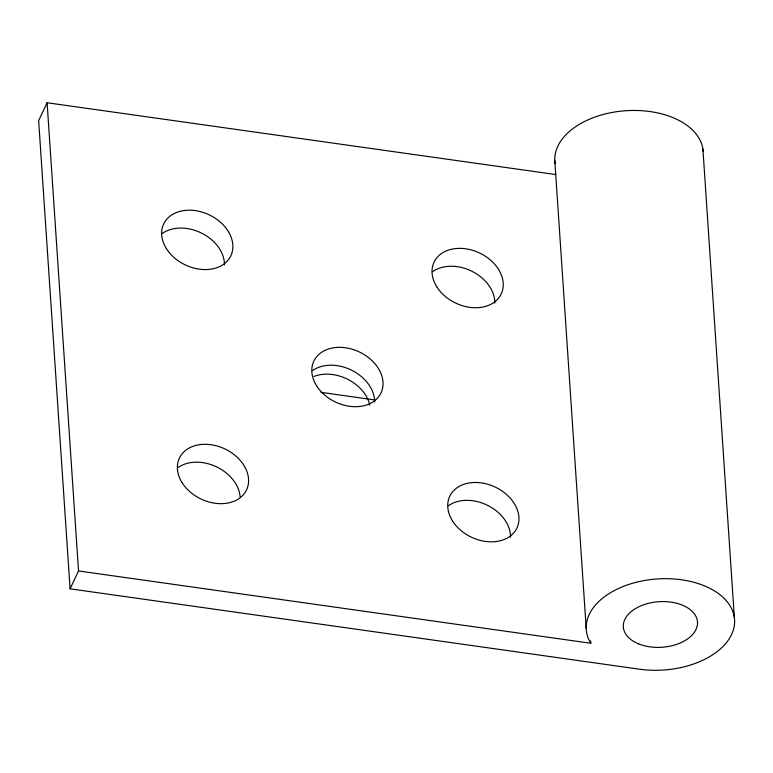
<?xml version="1.0" encoding="UTF-8"?>
<svg xmlns="http://www.w3.org/2000/svg" width="773" height="773" viewBox="0 0 773 773"><rect width="100%" height="100%" fill="white"/><g stroke="black" fill="none" stroke-linecap="round" stroke-linejoin="round"><path stroke-width="1.16" d="M555.806 174.553L47.105 102.741L38.65 120.617L70.082 588.823L639.29 669.176A74.324 45.646 -3.8 0 0 734.437 624.777A74.324 45.646 -3.8 0 0 650.035 579.653A74.324 45.646 -3.8 0 0 590.814 643.262L78.527 570.947L70.082 588.823M321.027 392.365L374.847 399.96M702.918 149.15L734.35 617.366M590.659 640.865L590.814 643.262M554.782 160.311L586.214 628.517M47.105 102.741L78.527 570.947M555.072 163.518A74.324 45.646 -3.8 0 1 624.12 110.858A74.324 45.646 -3.8 0 1 703.15 151.353M312.427 370.654A37.162 27.751 25.3 0 1 351.986 370.383A37.162 27.751 25.3 0 1 374.596 402.047M162.262 233.514A37.162 27.751 25.3 0 1 201.83 233.243A37.162 27.751 25.3 0 1 224.431 264.907M432.638 271.681A37.162 27.751 25.3 0 1 472.206 271.41A37.162 27.751 25.3 0 1 494.807 303.074M177.983 467.617A37.162 27.751 25.3 0 1 216.324 466.747A37.162 27.751 25.3 0 1 240.103 496.884M448.35 505.784A37.162 27.751 25.3 0 1 487.918 505.513A37.162 27.751 25.3 0 1 510.518 537.177M314.022 376.441A37.162 27.751 25.3 0 1 369.794 405.158M436.774 286.773A37.162 27.751 25.3 0 0 498.488 298.262A37.162 27.751 25.3 0 0 467.646 249.109A37.162 27.751 25.3 0 0 436.774 286.773M166.398 248.606A37.162 27.751 25.3 0 0 228.112 260.095A37.162 27.751 25.3 0 0 197.27 210.942A37.162 27.751 25.3 0 0 166.398 248.606M316.563 385.746A37.162 27.751 25.3 0 0 378.268 397.235A37.162 27.751 25.3 0 0 347.435 348.082A37.162 27.751 25.3 0 0 316.563 385.746M638.575 643.87A37.162 22.823 -3.8 0 0 697.323 625.347A37.162 22.823 -3.8 0 0 645.358 604.215A37.162 22.823 -3.8 0 0 638.575 643.87M452.485 520.876A37.162 27.751 25.3 0 0 514.2 532.365A37.162 27.751 25.3 0 0 483.357 483.212A37.162 27.751 25.3 0 0 452.485 520.876M182.119 482.71A37.162 27.751 25.3 0 0 243.824 494.198A37.162 27.751 25.3 0 0 212.981 445.045A37.162 27.751 25.3 0 0 182.119 482.71"/></g></svg>
